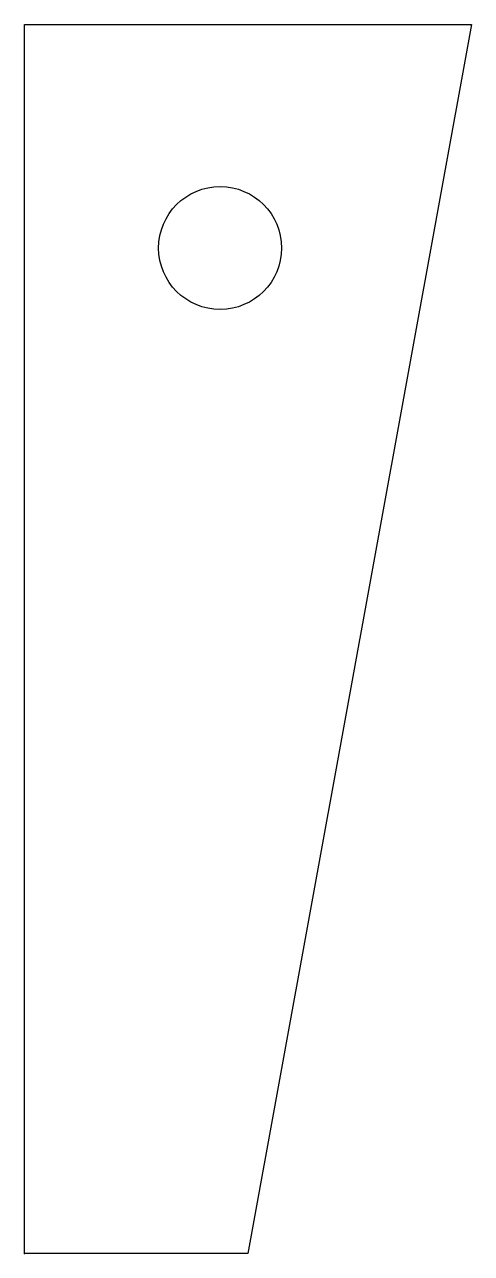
# Model space of a CAD drawing. Header units: millimetres. Extents: x 0 to 8, y 0 to 22.
import ezdxf

# ---------------------------------------------------------------- set-up
doc = ezdxf.new("R2010")
doc.units = ezdxf.units.MM
doc.layers.get('0').update_dxf_attribs({"linetype": 'CONTINUOUS'})

msp = doc.modelspace()

# ---------------------------------------------------------------- linework, layer by layer
for p, q in [((0, 0), (0, 22)), ((0, 22), (8, 22)), ((8, 22), (4, 0)), ((4, 0), (0, 0))]:
    msp.add_line(p, q)
msp.add_circle((3.5, 18), 1.1)
msp.add_point((0, 0))

doc.saveas('drawing.dxf')
